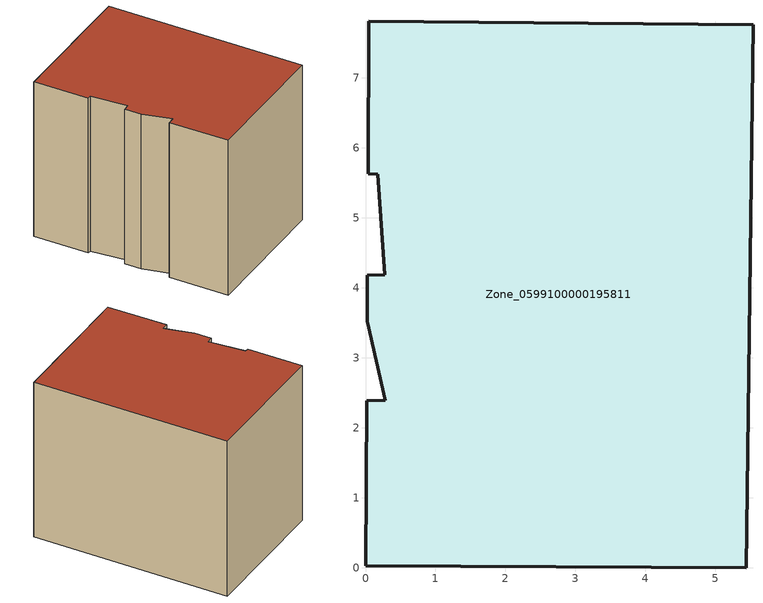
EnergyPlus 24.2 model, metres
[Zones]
Zone_0599100000195811
 floor ground (C_G): 0.02,3.52 0.03,4.18 0.27,4.19 0.17,5.62 0.04,5.63 0.05,7.81 5.54,7.76 5.44,0 0,0.03 0.01,2.39 0.28,2.39 z0
 wall outside (C_F): 5.54,7.76 0.05,7.81 0.04,5.63 0.17,5.62 0.27,4.19 0.03,4.18 0.02,3.52 0.28,2.39 0.01,2.39 0,0.03 5.44,0 5.54,7.76 z0:6.53
 roof outside (C_R): 0.03,4.18 0.02,3.52 0.28,2.39 0.01,2.39 0,0.03 5.44,0 5.54,7.76 0.05,7.81 0.04,5.63 0.17,5.62 0.27,4.19 z6.53
[BUILDING]
Pand.0599100000195811: North Axis=0; Terrain=City; Loads Convergence Tolerance Value=0.04; Temperature Convergence Tolerance Value=0.4; Solar Distribution=FullExterior; Maximum Number of Warmup Days=25; Minimum Number of Warmup Days=1
[Site:Location]
Rotterdam.The.Hague.AP_ZH_NLD Design_Conditions: Latitude=51.96; Longitude=4.45; Time Zone=1; Elevation=-4.5
[SITE:GROUNDTEMPERATURE:BUILDINGSURFACE]
18, 18, 18, 18, 18, 18, 18, 18, 18, 18, 18, 18
[MATERIAL] Thermal Absorptance=0.9; Solar Absorptance=0.7; Visible Absorptance=0.7
Name | Roughness | Thickness | Conductivity | Density | Specific Heat
G.TC.1946 | MediumSmooth | 0.15 | 1 | 540 | 1210
F.TC.1946 | Rough | 0.3 | 0.857143 | 1920 | 840
R.TC.1946 | MediumRough | 0.2 | 0.909091 | 1500 | 1000
[CONSTRUCTION]
C_G: G.TC.1946
C_F: F.TC.1946
C_R: R.TC.1946
[ZONE]
Zone_0599100000195811: Type=1; Multiplier=1; Ceiling Height=Autocalculate; Volume=Autocalculate; Floor Area=autocalculate; Part of Total Floor Area=Yes
[ZONEINFILTRATION:DESIGNFLOWRATE]
Infil_Zone_0599100000195811: Zone or ZoneList or Space or SpaceList=Zone_0599100000195811; Schedule=AlwaysOn; Design Flow Rate Calculation Method=Flow/Area; Flow Rate per Floor Area=0.003; Constant Term Coefficient=1; Temperature Term Coefficient=0; Velocity Term Coefficient=0; Velocity Squared Term Coefficient=0
[HVACTEMPLATE:ZONE:IDEALLOADSAIRSYSTEM]
Zone_0599100000195811: Maximum Heating Supply Air Temperature=50; Minimum Cooling Supply Air Temperature=13; Maximum Heating Supply Air Humidity Ratio=0.0156; Minimum Cooling Supply Air Humidity Ratio=0.0077; Heating Limit=NoLimit; Cooling Limit=NoLimit; Dehumidification Control Type=ConstantSensibleHeatRatio; Cooling Sensible Heat Ratio=0.7; Dehumidification Setpoint=60; Humidification Control Type=None; Humidification Setpoint=30; Outdoor Air Method=None; Outdoor Air Flow Rate per Person=0.00944; Outdoor Air Flow Rate per Zone Floor Area=0; Outdoor Air Flow Rate per Zone=0; Demand Controlled Ventilation Type=None; Outdoor Air Economizer Type=NoEconomizer; Heat Recovery Type=None; Sensible Heat Recovery Effectiveness=0.7; Latent Heat Recovery Effectiveness=0.65
[ZONECONTROL:THERMOSTAT]
ThermostatControl_Zone_0599100000195811: Zone or ZoneList=Zone_0599100000195811; Control Type Schedule=DualSetpointControlType; Control 1=Thermostat_Zone_0599100000195811; Temperature Difference Between Cutout And Setpoint=0
[THERMOSTATSETPOINT:DUALSETPOINT]
Thermostat_Zone_0599100000195811: Heating Setpoint Temperature Schedule=HeatingSetpoint_Zone_0599100000195811; Cooling Setpoint Temperature Schedule=CoolingSetpoint_Zone_0599100000195811
[SCHEDULE:COMPACT]
HeatingSetpoint_Zone_0599100000195811: Through: 12/31, For: AllDays, Until: 24:00, 21
CoolingSetpoint_Zone_0599100000195811: Through: 12/31, For: AllDays, Until: 24:00, 24
DualSetpointControlType: Through: 12/31, For: AllDays, Until: 24:00, 4
AlwaysOn: Through: 12/31, For: AllDays, Until: 24:00, 1
